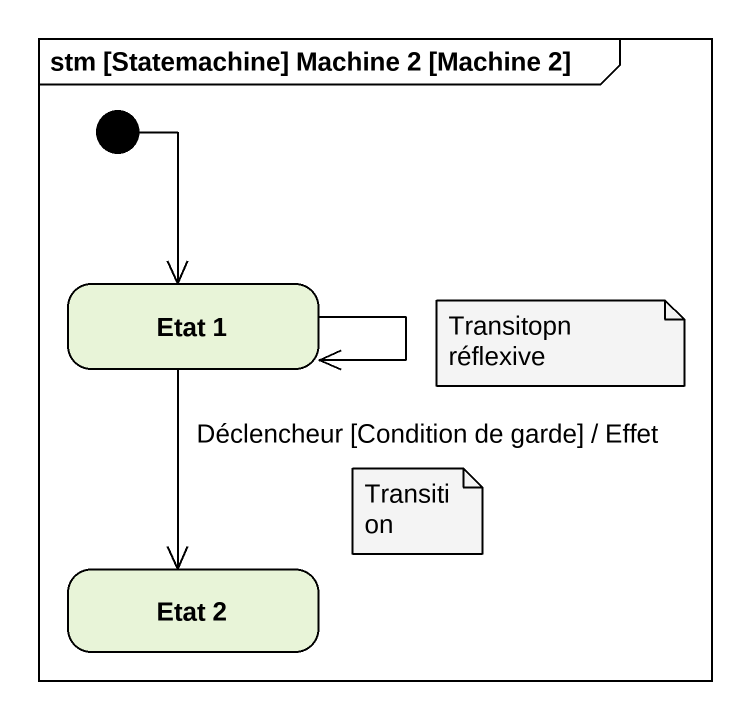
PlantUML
@startuml
mainframe stm [Statemachine] Machine 2 [Machine 2]
hide empty description
state "Etat 1" as Etat_1
state "Etat 2" as Etat_2
[*] --> Etat_1
Etat_1 --> Etat_1
Etat_1 --> Etat_2 : Déclencheur [Condition de garde] / Effet
note as N1
  Transitopn réflexive
end note
note as N2
  Transition
end note
@enduml
